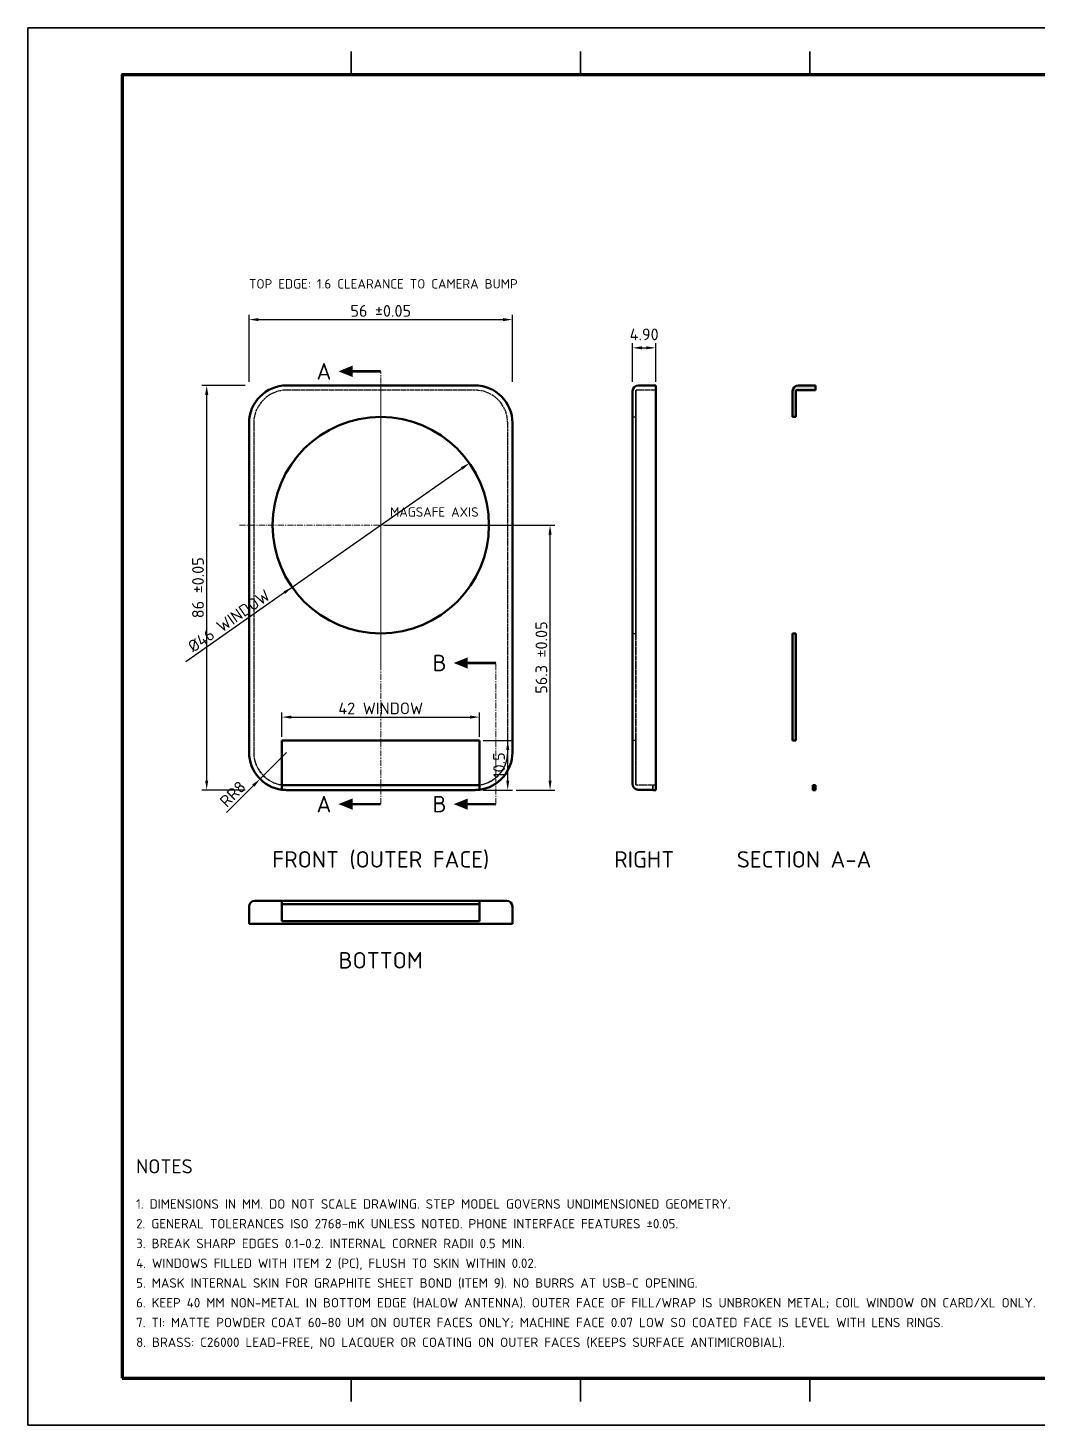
# Model space of a CAD drawing. Header units: millimetres. Extents: x 0 to 420, y 0 to 297.
# Drawn here: x 0 to 214.5, y 0 to 297 of the extents above; entities that cross this region are included whole.
import ezdxf
from ezdxf.enums import TextEntityAlignment as Align

# ---------------------------------------------------------------- set-up
doc = ezdxf.new("R2010")
doc.units = ezdxf.units.MM
doc.header["$LTSCALE"] = 0.4
doc.linetypes.add('CENTER', pattern=[5.08, 3.175, -0.635, 0.635, -0.635])
doc.linetypes.add('DASHED', pattern=[1.524, 1.27, -0.254])
for name, color, linetype, lineweight in [('BORDER', 7, 'CONTINUOUS', 70), ('CENTER', 1, 'CENTER', 18), ('DIM', 4, 'CONTINUOUS', 18), ('HATCH', 8, 'CONTINUOUS', 13), ('HIDDEN', 8, 'DASHED', 25), ('OUTLINE', 7, 'CONTINUOUS', 50), ('SECTION', 7, 'CONTINUOUS', 50), ('TEXT', 7, 'CONTINUOUS', 25), ('TITLE', 7, 'CONTINUOUS', 35)]:
    doc.layers.add(name, color=color, linetype=linetype, lineweight=lineweight)
doc.styles.add('KHENSU', font='isocpeur.ttf')
doc.dimstyles.new('KHENSU', dxfattribs={"dimtxt": 2.5, "dimasz": 2, "dimexe": 1, "dimexo": 0.8, "dimgap": 0.6, "dimtad": 1, "dimdsep": 46, "dimtxsty": 'KHENSU', "dimcen": -1.5, "dimclrd": 4, "dimclre": 4, "dimclrt": 7, "dimazin": 3, "dimtfac": 1, "dimtmove": 2, "dimatfit": 3})

msp = doc.modelspace()

# ---------------------------------------------------------------- hatches: boundary and pattern name
at = {"layer": 'HATCH'}
h = msp.add_hatch(color=8, dxfattribs=at)
h.dxf.hatch_style = 1
h.paths.add_polyline_path([(167.45, 220), (167.282, 220), (167.114, 220), (166.946, 220), (166.778, 220), (166.61, 220), (166.442, 220), (166.274, 220), (166.106, 220), (165.938, 220), (165.77, 220), (165.602, 220), (165.434, 220), (165.266, 220), (165.097, 220), (164.929, 220), (164.761, 220), (164.593, 220), (164.425, 220), (164.257, 220), (164.089, 220), (163.921, 220), (163.753, 220), (163.585, 220), (163.417, 220), (163.25, 219.999), (163.25, 219.831), (163.25, 219.663), (163.25, 219.495), (163.25, 219.327), (163.25, 219.159), (163.25, 218.991), (163.25, 218.823), (163.25, 218.655), (163.25, 218.487), (163.25, 218.319), (163.25, 218.151), (163.25, 217.983), (163.25, 217.815), (163.25, 217.647), (163.25, 217.479), (163.25, 217.31), (163.25, 217.142), (163.25, 216.974), (163.25, 216.806), (163.25, 216.638), (163.25, 216.47), (163.25, 216.302), (163.25, 216.134), (163.25, 215.966), (163.25, 215.798), (163.25, 215.63), (163.25, 215.462), (163.25, 215.294), (163.25, 215.126), (163.25, 214.958), (163.25, 214.79), (163.25, 214.622), (163.25, 214.454), (163.236, 214.3), (163.068, 214.3), (162.9, 214.3), (162.732, 214.3), (162.564, 214.3), (162.55, 214.454), (162.55, 214.622), (162.55, 214.79), (162.55, 214.958), (162.55, 215.126), (162.55, 215.295), (162.55, 215.463), (162.55, 215.631), (162.55, 215.799), (162.55, 215.967), (162.55, 216.135), (162.55, 216.303), (162.55, 216.471), (162.55, 216.639), (162.55, 216.807), (162.55, 216.975), (162.55, 217.143), (162.55, 217.311), (162.55, 217.479), (162.55, 217.647), (162.55, 217.815), (162.55, 217.983), (162.55, 218.151), (162.55, 218.319), (162.55, 218.487), (162.55, 218.655), (162.55, 218.823), (162.55, 218.991), (162.55, 219.159), (162.55, 219.327), (162.55, 219.495), (162.55, 219.663), (162.55, 219.832), (162.567, 219.999), (162.606, 220.162), (162.668, 220.318), (162.75, 220.464), (162.853, 220.597), (162.973, 220.714), (163.108, 220.814), (163.256, 220.894), (163.413, 220.952), (163.578, 220.988), (163.745, 221), (163.913, 221), (164.081, 221), (164.249, 221), (164.417, 221), (164.585, 221), (164.753, 221), (164.921, 221), (165.089, 221), (165.257, 221), (165.425, 221), (165.593, 221), (165.761, 221), (165.929, 221), (166.097, 221), (166.266, 221), (166.434, 221), (166.602, 221), (166.77, 221), (166.938, 221), (167.106, 221), (167.274, 221), (167.442, 221), (167.45, 220.84), (167.45, 220.672), (167.45, 220.504), (167.45, 220.336), (167.45, 220.168), (167.45, 220)])
h = msp.add_hatch(color=8, dxfattribs=at)
h.dxf.hatch_style = 1
h.paths.add_polyline_path([(163.25, 145.5), (163.083, 145.5), (162.915, 145.5), (162.748, 145.5), (162.581, 145.5), (162.55, 145.636), (162.55, 145.804), (162.55, 145.971), (162.55, 146.138), (162.55, 146.305), (162.55, 146.473), (162.55, 146.64), (162.55, 146.807), (162.55, 146.974), (162.55, 147.142), (162.55, 147.309), (162.55, 147.476), (162.55, 147.643), (162.55, 147.811), (162.55, 147.978), (162.55, 148.145), (162.55, 148.312), (162.55, 148.48), (162.55, 148.647), (162.55, 148.814), (162.55, 148.981), (162.55, 149.149), (162.55, 149.316), (162.55, 149.483), (162.55, 149.651), (162.55, 149.818), (162.55, 149.985), (162.55, 150.152), (162.55, 150.32), (162.55, 150.487), (162.55, 150.654), (162.55, 150.821), (162.55, 150.989), (162.55, 151.156), (162.55, 151.323), (162.55, 151.49), (162.55, 151.658), (162.55, 151.825), (162.55, 151.992), (162.55, 152.159), (162.55, 152.327), (162.55, 152.494), (162.55, 152.661), (162.55, 152.828), (162.55, 152.996), (162.55, 153.163), (162.55, 153.33), (162.55, 153.498), (162.55, 153.665), (162.55, 153.832), (162.55, 153.999), (162.55, 154.167), (162.55, 154.334), (162.55, 154.501), (162.55, 154.668), (162.55, 154.836), (162.55, 155.003), (162.55, 155.17), (162.55, 155.337), (162.55, 155.505), (162.55, 155.672), (162.55, 155.839), (162.55, 156.006), (162.55, 156.174), (162.55, 156.341), (162.55, 156.508), (162.55, 156.675), (162.55, 156.843), (162.55, 157.01), (162.55, 157.177), (162.55, 157.344), (162.55, 157.512), (162.55, 157.679), (162.55, 157.846), (162.55, 158.014), (162.55, 158.181), (162.55, 158.348), (162.55, 158.515), (162.55, 158.683), (162.55, 158.85), (162.55, 159.017), (162.55, 159.184), (162.55, 159.352), (162.55, 159.519), (162.55, 159.686), (162.55, 159.853), (162.55, 160.021), (162.55, 160.188), (162.55, 160.355), (162.55, 160.522), (162.55, 160.69), (162.55, 160.857), (162.55, 161.024), (162.55, 161.191), (162.55, 161.359), (162.55, 161.526), (162.55, 161.693), (162.55, 161.86), (162.55, 162.028), (162.55, 162.195), (162.55, 162.362), (162.55, 162.53), (162.55, 162.697), (162.55, 162.864), (162.55, 163.031), (162.55, 163.199), (162.55, 163.366), (162.55, 163.533), (162.55, 163.7), (162.55, 163.868), (162.55, 164.035), (162.55, 164.202), (162.55, 164.369), (162.55, 164.537), (162.55, 164.704), (162.55, 164.871), (162.55, 165.038), (162.55, 165.206), (162.55, 165.373), (162.55, 165.54), (162.55, 165.707), (162.55, 165.875), (162.55, 166.042), (162.55, 166.209), (162.55, 166.377), (162.55, 166.544), (162.55, 166.711), (162.55, 166.878), (162.55, 167.046), (162.55, 167.213), (162.55, 167.38), (162.55, 167.547), (162.55, 167.715), (162.55, 167.882), (162.55, 168.049), (162.55, 168.216), (162.634, 168.3), (162.801, 168.3), (162.968, 168.3), (163.135, 168.3), (163.25, 168.247), (163.25, 168.08), (163.25, 167.913), (163.25, 167.746), (163.25, 167.578), (163.25, 167.411), (163.25, 167.244), (163.25, 167.077), (163.25, 166.909), (163.25, 166.742), (163.25, 166.575), (163.25, 166.407), (163.25, 166.24), (163.25, 166.073), (163.25, 165.906), (163.25, 165.738), (163.25, 165.571), (163.25, 165.404), (163.25, 165.237), (163.25, 165.069), (163.25, 164.902), (163.25, 164.735), (163.25, 164.568), (163.25, 164.4), (163.25, 164.233), (163.25, 164.066), (163.25, 163.899), (163.25, 163.731), (163.25, 163.564), (163.25, 163.397), (163.25, 163.23), (163.25, 163.062), (163.25, 162.895), (163.25, 162.728), (163.25, 162.56), (163.25, 162.393), (163.25, 162.226), (163.25, 162.059), (163.25, 161.891), (163.25, 161.724), (163.25, 161.557), (163.25, 161.39), (163.25, 161.222), (163.25, 161.055), (163.25, 160.888), (163.25, 160.721), (163.25, 160.553), (163.25, 160.386), (163.25, 160.219), (163.25, 160.052), (163.25, 159.884), (163.25, 159.717), (163.25, 159.55), (163.25, 159.383), (163.25, 159.215), (163.25, 159.048), (163.25, 158.881), (163.25, 158.714), (163.25, 158.546), (163.25, 158.379), (163.25, 158.212), (163.25, 158.044), (163.25, 157.877), (163.25, 157.71), (163.25, 157.543), (163.25, 157.375), (163.25, 157.208), (163.25, 157.041), (163.25, 156.874), (163.25, 156.706), (163.25, 156.539), (163.25, 156.372), (163.25, 156.205), (163.25, 156.037), (163.25, 155.87), (163.25, 155.703), (163.25, 155.536), (163.25, 155.368), (163.25, 155.201), (163.25, 155.034), (163.25, 154.867), (163.25, 154.699), (163.25, 154.532), (163.25, 154.365), (163.25, 154.198), (163.25, 154.03), (163.25, 153.863), (163.25, 153.696), (163.25, 153.528), (163.25, 153.361), (163.25, 153.194), (163.25, 153.027), (163.25, 152.859), (163.25, 152.692), (163.25, 152.525), (163.25, 152.358), (163.25, 152.19), (163.25, 152.023), (163.25, 151.856), (163.25, 151.689), (163.25, 151.521), (163.25, 151.354), (163.25, 151.187), (163.25, 151.02), (163.25, 150.852), (163.25, 150.685), (163.25, 150.518), (163.25, 150.351), (163.25, 150.183), (163.25, 150.016), (163.25, 149.849), (163.25, 149.681), (163.25, 149.514), (163.25, 149.347), (163.25, 149.18), (163.25, 149.012), (163.25, 148.845), (163.25, 148.678), (163.25, 148.511), (163.25, 148.343), (163.25, 148.176), (163.25, 148.009), (163.25, 147.842), (163.25, 147.674), (163.25, 147.507), (163.25, 147.34), (163.25, 147.173), (163.25, 147.005), (163.25, 146.838), (163.25, 146.671), (163.25, 146.504), (163.25, 146.336), (163.25, 146.169), (163.25, 146.002), (163.25, 145.835), (163.25, 145.667), (163.25, 145.5)])
h = msp.add_hatch(color=8, dxfattribs=at)
h.dxf.hatch_style = 1
h.paths.add_polyline_path([(166.85, 135), (166.85, 135.068), (166.85, 135.136), (166.85, 135.204), (166.85, 135.272), (166.85, 135.34), (166.85, 135.409), (166.85, 135.477), (166.85, 135.545), (166.85, 135.613), (166.85, 135.681), (166.85, 135.749), (166.85, 135.817), (166.85, 135.885), (166.85, 135.953), (166.871, 136), (166.939, 136), (167.007, 136), (167.076, 136), (167.144, 136), (167.212, 136), (167.28, 136), (167.348, 136), (167.416, 136), (167.45, 135.966), (167.45, 135.898), (167.45, 135.83), (167.45, 135.762), (167.45, 135.694), (167.45, 135.626), (167.45, 135.557), (167.45, 135.489), (167.45, 135.421), (167.45, 135.353), (167.45, 135.285), (167.45, 135.217), (167.45, 135.149), (167.45, 135.081), (167.45, 135.013), (167.395, 135), (167.327, 135), (167.259, 135), (167.19, 135), (167.122, 135), (167.054, 135), (166.986, 135), (166.918, 135), (166.85, 135)])

# ---------------------------------------------------------------- linework, layer by layer
at = {"layer": 'BORDER'}
msp.add_lwpolyline([(20, 10), (410, 10), (410, 287), (20, 287)], close=True, dxfattribs=at)
at = {"layer": 'CENTER'}
for p, q in [((75, 132), (75, 224)), ((75, 161.3), (75, 221.3)), ((45, 191.3), (105, 191.3)), ((99.5, 132), (99.5, 162))]:
    msp.add_line(p, q, dxfattribs=at)
at = {"layer": 'HIDDEN'}
for p, q in [((95, 221), (55, 221)), ((95, 220), (55, 220)), ((95, 220), (55, 220)), ((133.45, 220), (129.25, 220)), ((133.45, 220), (129.25, 220)), ((133.45, 221), (129.75, 221)), ((128.55, 214.3), (129.25, 214.3)), ((47, 213), (47, 143)), ((48, 213), (48, 143)), ((48, 213), (48, 143)), ((102, 143), (102, 213)), ((102, 143), (102, 213)), ((103, 143), (103, 213)), ((128.55, 213), (128.55, 143)), ((129.25, 143), (129.25, 213)), ((129.25, 213), (129.25, 143)), ((133.45, 213), (133.45, 143)), ((133.45, 143), (133.45, 213)), ((133.45, 213), (133.45, 143)), ((128.55, 168.3), (129.25, 168.3)), ((54, 136.072), (54, 145.5)), ((54, 145.5), (96, 145.5)), ((96, 145.5), (96, 136.072)), ((129.25, 145.5), (128.55, 145.5)), ((128.55, 145.5), (128.55, 136.274)), ((128.55, 136.274), (128.55, 145.5)), ((129.25, 145.5), (128.55, 145.5)), ((129.25, 145.5), (129.25, 136.072)), ((129.25, 136.072), (129.25, 145.5)), ((54, 136.072), (54, 135.063)), ((55, 136), (95, 136)), ((55, 135), (95, 135)), ((96, 135.063), (96, 136.072)), ((129.25, 136.072), (132.85, 136.072)), ((129.25, 136.072), (132.85, 136.072)), ((129.75, 135.063), (132.85, 135.063)), ((132.85, 136.072), (132.85, 135.063)), ((132.85, 135.063), (132.85, 136.072)), ((133.45, 136), (132.85, 136)), ((133.45, 136), (132.85, 136)), ((133.45, 135), (132.85, 135))]:
    msp.add_line(p, q, dxfattribs=at)
for points in [[(128.55, 219.8), (128.55, 219.581), (128.55, 219.361), (128.55, 219.142), (128.55, 218.923), (128.55, 218.703), (128.55, 218.484), (128.55, 218.265), (128.55, 218.045), (128.55, 217.826), (128.55, 217.606), (128.55, 217.387), (128.55, 217.168), (128.55, 216.948), (128.55, 216.729), (128.55, 216.51), (128.55, 216.29), (128.55, 216.071), (128.55, 215.852), (128.55, 215.632), (128.55, 215.413), (128.55, 215.194), (128.55, 214.974), (128.55, 214.755), (128.55, 214.535), (128.55, 214.316), (128.55, 214.097), (128.55, 213.877), (128.55, 213.658), (128.55, 213.439), (128.55, 213.219), (128.55, 213)], [(129.25, 213), (129.25, 213.226), (129.25, 213.452), (129.25, 213.677), (129.25, 213.903), (129.25, 214.129), (129.25, 214.355), (129.25, 214.581), (129.25, 214.806), (129.25, 215.032), (129.25, 215.258), (129.25, 215.484), (129.25, 215.71), (129.25, 215.935), (129.25, 216.161), (129.25, 216.387), (129.25, 216.613), (129.25, 216.839), (129.25, 217.065), (129.25, 217.29), (129.25, 217.516), (129.25, 217.742), (129.25, 217.968), (129.25, 218.194), (129.25, 218.419), (129.25, 218.645), (129.25, 218.871), (129.25, 219.097), (129.25, 219.323), (129.25, 219.548), (129.25, 219.774), (129.25, 220)], [(129.25, 220), (129.25, 219.774), (129.25, 219.548), (129.25, 219.323), (129.25, 219.097), (129.25, 218.871), (129.25, 218.645), (129.25, 218.419), (129.25, 218.194), (129.25, 217.968), (129.25, 217.742), (129.25, 217.516), (129.25, 217.29), (129.25, 217.065), (129.25, 216.839), (129.25, 216.613), (129.25, 216.387), (129.25, 216.161), (129.25, 215.935), (129.25, 215.71), (129.25, 215.484), (129.25, 215.258), (129.25, 215.032), (129.25, 214.806), (129.25, 214.581), (129.25, 214.355), (129.25, 214.129), (129.25, 213.903), (129.25, 213.677), (129.25, 213.452), (129.25, 213.226), (129.25, 213)], [(133.45, 221), (133.45, 220.742), (133.45, 220.484), (133.45, 220.226), (133.45, 219.968), (133.45, 219.71), (133.45, 219.452), (133.45, 219.194), (133.45, 218.935), (133.45, 218.677), (133.45, 218.419), (133.45, 218.161), (133.45, 217.903), (133.45, 217.645), (133.45, 217.387), (133.45, 217.129), (133.45, 216.871), (133.45, 216.613), (133.45, 216.355), (133.45, 216.097), (133.45, 215.839), (133.45, 215.581), (133.45, 215.323), (133.45, 215.065), (133.45, 214.806), (133.45, 214.548), (133.45, 214.29), (133.45, 214.032), (133.45, 213.774), (133.45, 213.516), (133.45, 213.258), (133.45, 213)], [(133.45, 213), (133.45, 213.226), (133.45, 213.452), (133.45, 213.677), (133.45, 213.903), (133.45, 214.129), (133.45, 214.355), (133.45, 214.581), (133.45, 214.806), (133.45, 215.032), (133.45, 215.258), (133.45, 215.484), (133.45, 215.71), (133.45, 215.935), (133.45, 216.161), (133.45, 216.387), (133.45, 216.613), (133.45, 216.839), (133.45, 217.065), (133.45, 217.29), (133.45, 217.516), (133.45, 217.742), (133.45, 217.968), (133.45, 218.194), (133.45, 218.419), (133.45, 218.645), (133.45, 218.871), (133.45, 219.097), (133.45, 219.323), (133.45, 219.548), (133.45, 219.774), (133.45, 220)], [(133.45, 220), (133.45, 219.774), (133.45, 219.548), (133.45, 219.323), (133.45, 219.097), (133.45, 218.871), (133.45, 218.645), (133.45, 218.419), (133.45, 218.194), (133.45, 217.968), (133.45, 217.742), (133.45, 217.516), (133.45, 217.29), (133.45, 217.065), (133.45, 216.839), (133.45, 216.613), (133.45, 216.387), (133.45, 216.161), (133.45, 215.935), (133.45, 215.71), (133.45, 215.484), (133.45, 215.258), (133.45, 215.032), (133.45, 214.806), (133.45, 214.581), (133.45, 214.355), (133.45, 214.129), (133.45, 213.903), (133.45, 213.677), (133.45, 213.452), (133.45, 213.226), (133.45, 213)], [(128.55, 168.3), (128.55, 169.784), (128.55, 171.268), (128.55, 172.752), (128.55, 174.235), (128.55, 175.719), (128.55, 177.203), (128.55, 178.687), (128.55, 180.171), (128.55, 181.655), (128.55, 183.139), (128.55, 184.623), (128.55, 186.106), (128.55, 187.59), (128.55, 189.074), (128.55, 190.558), (128.55, 192.042), (128.55, 193.526), (128.55, 195.01), (128.55, 196.494), (128.55, 197.977), (128.55, 199.461), (128.55, 200.945), (128.55, 202.429), (128.55, 203.913), (128.55, 205.397), (128.55, 206.881), (128.55, 208.365), (128.55, 209.848), (128.55, 211.332), (128.55, 212.816), (128.55, 214.3)], [(128.55, 214.3), (128.55, 213.558), (128.55, 212.816), (128.55, 212.074), (128.55, 211.332), (128.55, 210.59), (128.55, 209.848), (128.55, 209.106), (128.55, 208.365), (128.55, 207.623), (128.55, 206.881), (128.55, 206.139), (128.55, 205.397), (128.55, 204.655), (128.55, 203.913), (128.55, 203.171), (128.55, 202.429), (128.55, 201.687), (128.55, 200.945), (128.55, 200.203), (128.55, 199.461), (128.55, 198.719), (128.55, 197.977), (128.55, 197.235), (128.55, 196.494), (128.55, 195.752), (128.55, 195.01), (128.55, 194.268), (128.55, 193.526), (128.55, 192.784), (128.55, 192.042), (128.55, 191.3)], [(129.25, 168.3), (129.25, 169.784), (129.25, 171.268), (129.25, 172.752), (129.25, 174.235), (129.25, 175.719), (129.25, 177.203), (129.25, 178.687), (129.25, 180.171), (129.25, 181.655), (129.25, 183.139), (129.25, 184.623), (129.25, 186.106), (129.25, 187.59), (129.25, 189.074), (129.25, 190.558), (129.25, 192.042), (129.25, 193.526), (129.25, 195.01), (129.25, 196.494), (129.25, 197.977), (129.25, 199.461), (129.25, 200.945), (129.25, 202.429), (129.25, 203.913), (129.25, 205.397), (129.25, 206.881), (129.25, 208.365), (129.25, 209.848), (129.25, 211.332), (129.25, 212.816), (129.25, 214.3)], [(129.25, 214.3), (129.25, 213.558), (129.25, 212.816), (129.25, 212.074), (129.25, 211.332), (129.25, 210.59), (129.25, 209.848), (129.25, 209.106), (129.25, 208.365), (129.25, 207.623), (129.25, 206.881), (129.25, 206.139), (129.25, 205.397), (129.25, 204.655), (129.25, 203.913), (129.25, 203.171), (129.25, 202.429), (129.25, 201.687), (129.25, 200.945), (129.25, 200.203), (129.25, 199.461), (129.25, 198.719), (129.25, 197.977), (129.25, 197.235), (129.25, 196.494), (129.25, 195.752), (129.25, 195.01), (129.25, 194.268), (129.25, 193.526), (129.25, 192.784), (129.25, 192.042), (129.25, 191.3)], [(128.55, 191.3), (128.55, 190.558), (128.55, 189.816), (128.55, 189.074), (128.55, 188.332), (128.55, 187.59), (128.55, 186.848), (128.55, 186.106), (128.55, 185.365), (128.55, 184.623), (128.55, 183.881), (128.55, 183.139), (128.55, 182.397), (128.55, 181.655), (128.55, 180.913), (128.55, 180.171), (128.55, 179.429), (128.55, 178.687), (128.55, 177.945), (128.55, 177.203), (128.55, 176.461), (128.55, 175.719), (128.55, 174.977), (128.55, 174.235), (128.55, 173.494), (128.55, 172.752), (128.55, 172.01), (128.55, 171.268), (128.55, 170.526), (128.55, 169.784), (128.55, 169.042), (128.55, 168.3)], [(129.25, 191.3), (129.25, 190.558), (129.25, 189.816), (129.25, 189.074), (129.25, 188.332), (129.25, 187.59), (129.25, 186.848), (129.25, 186.106), (129.25, 185.365), (129.25, 184.623), (129.25, 183.881), (129.25, 183.139), (129.25, 182.397), (129.25, 181.655), (129.25, 180.913), (129.25, 180.171), (129.25, 179.429), (129.25, 178.687), (129.25, 177.945), (129.25, 177.203), (129.25, 176.461), (129.25, 175.719), (129.25, 174.977), (129.25, 174.235), (129.25, 173.494), (129.25, 172.752), (129.25, 172.01), (129.25, 171.268), (129.25, 170.526), (129.25, 169.784), (129.25, 169.042), (129.25, 168.3)], [(128.55, 143), (128.55, 142.783), (128.55, 142.566), (128.55, 142.349), (128.55, 142.132), (128.55, 141.915), (128.55, 141.698), (128.55, 141.481), (128.55, 141.264), (128.55, 141.047), (128.55, 140.83), (128.55, 140.613), (128.55, 140.396), (128.55, 140.179), (128.55, 139.962), (128.55, 139.745), (128.55, 139.528), (128.55, 139.312), (128.55, 139.095), (128.55, 138.878), (128.55, 138.661), (128.55, 138.444), (128.55, 138.227), (128.55, 138.01), (128.55, 137.793), (128.55, 137.576), (128.55, 137.359), (128.55, 137.142), (128.55, 136.925), (128.55, 136.708), (128.55, 136.491), (128.55, 136.274)], [(129.25, 136.072), (129.25, 136.295), (129.25, 136.519), (129.25, 136.742), (129.25, 136.966), (129.25, 137.189), (129.25, 137.413), (129.25, 137.636), (129.25, 137.86), (129.25, 138.083), (129.25, 138.307), (129.25, 138.53), (129.25, 138.754), (129.25, 138.977), (129.25, 139.201), (129.25, 139.424), (129.25, 139.648), (129.25, 139.871), (129.25, 140.095), (129.25, 140.318), (129.25, 140.542), (129.25, 140.765), (129.25, 140.989), (129.25, 141.212), (129.25, 141.436), (129.25, 141.659), (129.25, 141.883), (129.25, 142.106), (129.25, 142.33), (129.25, 142.553), (129.25, 142.777), (129.25, 143)], [(129.25, 136.072), (129.25, 136.295), (129.25, 136.519), (129.25, 136.742), (129.25, 136.966), (129.25, 137.189), (129.25, 137.413), (129.25, 137.636), (129.25, 137.86), (129.25, 138.083), (129.25, 138.307), (129.25, 138.53), (129.25, 138.754), (129.25, 138.977), (129.25, 139.201), (129.25, 139.424), (129.25, 139.648), (129.25, 139.871), (129.25, 140.095), (129.25, 140.318), (129.25, 140.542), (129.25, 140.765), (129.25, 140.989), (129.25, 141.212), (129.25, 141.436), (129.25, 141.659), (129.25, 141.883), (129.25, 142.106), (129.25, 142.33), (129.25, 142.553), (129.25, 142.777), (129.25, 143)], [(133.45, 135), (133.45, 135.258), (133.45, 135.516), (133.45, 135.774), (133.45, 136.032), (133.45, 136.29), (133.45, 136.548), (133.45, 136.806), (133.45, 137.065), (133.45, 137.323), (133.45, 137.581), (133.45, 137.839), (133.45, 138.097), (133.45, 138.355), (133.45, 138.613), (133.45, 138.871), (133.45, 139.129), (133.45, 139.387), (133.45, 139.645), (133.45, 139.903), (133.45, 140.161), (133.45, 140.419), (133.45, 140.677), (133.45, 140.935), (133.45, 141.194), (133.45, 141.452), (133.45, 141.71), (133.45, 141.968), (133.45, 142.226), (133.45, 142.484), (133.45, 142.742), (133.45, 143)], [(133.45, 136), (133.45, 136.226), (133.45, 136.452), (133.45, 136.677), (133.45, 136.903), (133.45, 137.129), (133.45, 137.355), (133.45, 137.581), (133.45, 137.806), (133.45, 138.032), (133.45, 138.258), (133.45, 138.484), (133.45, 138.71), (133.45, 138.935), (133.45, 139.161), (133.45, 139.387), (133.45, 139.613), (133.45, 139.839), (133.45, 140.065), (133.45, 140.29), (133.45, 140.516), (133.45, 140.742), (133.45, 140.968), (133.45, 141.194), (133.45, 141.419), (133.45, 141.645), (133.45, 141.871), (133.45, 142.097), (133.45, 142.323), (133.45, 142.548), (133.45, 142.774), (133.45, 143)], [(133.45, 136), (133.45, 136.226), (133.45, 136.452), (133.45, 136.677), (133.45, 136.903), (133.45, 137.129), (133.45, 137.355), (133.45, 137.581), (133.45, 137.806), (133.45, 138.032), (133.45, 138.258), (133.45, 138.484), (133.45, 138.71), (133.45, 138.935), (133.45, 139.161), (133.45, 139.387), (133.45, 139.613), (133.45, 139.839), (133.45, 140.065), (133.45, 140.29), (133.45, 140.516), (133.45, 140.742), (133.45, 140.968), (133.45, 141.194), (133.45, 141.419), (133.45, 141.645), (133.45, 141.871), (133.45, 142.097), (133.45, 142.323), (133.45, 142.548), (133.45, 142.774), (133.45, 143)], [(132.85, 136), (132.85, 136.002), (132.85, 136.005), (132.85, 136.007), (132.85, 136.009), (132.85, 136.012), (132.85, 136.014), (132.85, 136.016), (132.85, 136.019), (132.85, 136.021), (132.85, 136.023), (132.85, 136.025), (132.85, 136.028), (132.85, 136.03), (132.85, 136.032), (132.85, 136.035), (132.85, 136.037), (132.85, 136.039), (132.85, 136.042), (132.85, 136.044), (132.85, 136.046), (132.85, 136.049), (132.85, 136.051), (132.85, 136.053), (132.85, 136.056), (132.85, 136.058), (132.85, 136.06), (132.85, 136.063), (132.85, 136.065), (132.85, 136.067), (132.85, 136.069), (132.85, 136.072)], [(132.85, 136.072), (132.85, 136.069), (132.85, 136.067), (132.85, 136.065), (132.85, 136.063), (132.85, 136.06), (132.85, 136.058), (132.85, 136.056), (132.85, 136.053), (132.85, 136.051), (132.85, 136.049), (132.85, 136.046), (132.85, 136.044), (132.85, 136.042), (132.85, 136.039), (132.85, 136.037), (132.85, 136.035), (132.85, 136.032), (132.85, 136.03), (132.85, 136.028), (132.85, 136.025), (132.85, 136.023), (132.85, 136.021), (132.85, 136.019), (132.85, 136.016), (132.85, 136.014), (132.85, 136.012), (132.85, 136.009), (132.85, 136.007), (132.85, 136.005), (132.85, 136.002), (132.85, 136)]]:
    msp.add_lwpolyline(points, dxfattribs=at)
msp.add_circle((75, 191.3), 23, dxfattribs=at)
for centre, radius, start, end in [((55, 213), 8, 90, 180), ((55, 213), 7, 90, 180), ((55, 213), 7, 90, 180), ((95, 213), 8, 0, 90), ((95, 213), 7, 0, 90), ((95, 213), 7, 0, 90), ((55, 143), 8, 180, -90), ((55, 143), 7, 180, -90), ((55, 143), 7, 180, -98.21321), ((95, 143), 8, -90, 0), ((95, 143), 7, -90, 0), ((95, 143), 7, -81.78679, 0)]:
    msp.add_arc(centre, radius, start, end, dxfattribs=at)
at = {"layer": 'OUTLINE'}
for p, q in [((95, 221), (55, 221)), ((133.45, 221), (129.75, 221)), ((47, 213), (47, 143)), ((103, 143), (103, 213)), ((128.55, 143), (128.55, 213)), ((133.45, 143), (133.45, 213)), ((54, 136.274), (54, 145.5)), ((54, 145.5), (96, 145.5)), ((96, 145.5), (96, 136.274)), ((55, 136), (95, 136)), ((55, 135), (95, 135)), ((129.75, 135.063), (132.85, 135.063)), ((133.45, 135), (132.85, 135)), ((47, 106.55), (47, 110.25)), ((54, 111.45), (96, 111.45)), ((54, 110.75), (96, 110.75)), ((54, 110.25), (54, 107.15)), ((96, 110.25), (96, 107.15)), ((103, 106.55), (103, 110.25)), ((55, 107.15), (95, 107.15)), ((55, 106.55), (95, 106.55))]:
    msp.add_line(p, q, dxfattribs=at)
for points in [[(128.55, 213), (128.55, 213.219), (128.55, 213.439), (128.55, 213.658), (128.55, 213.877), (128.55, 214.097), (128.55, 214.316), (128.55, 214.535), (128.55, 214.755), (128.55, 214.974), (128.55, 215.194), (128.55, 215.413), (128.55, 215.632), (128.55, 215.852), (128.55, 216.071), (128.55, 216.29), (128.55, 216.51), (128.55, 216.729), (128.55, 216.948), (128.55, 217.168), (128.55, 217.387), (128.55, 217.606), (128.55, 217.826), (128.55, 218.045), (128.55, 218.265), (128.55, 218.484), (128.55, 218.703), (128.55, 218.923), (128.55, 219.142), (128.55, 219.361), (128.55, 219.581), (128.55, 219.8)], [(133.45, 213), (133.45, 213.258), (133.45, 213.516), (133.45, 213.774), (133.45, 214.032), (133.45, 214.29), (133.45, 214.548), (133.45, 214.806), (133.45, 215.065), (133.45, 215.323), (133.45, 215.581), (133.45, 215.839), (133.45, 216.097), (133.45, 216.355), (133.45, 216.613), (133.45, 216.871), (133.45, 217.129), (133.45, 217.387), (133.45, 217.645), (133.45, 217.903), (133.45, 218.161), (133.45, 218.419), (133.45, 218.677), (133.45, 218.935), (133.45, 219.194), (133.45, 219.452), (133.45, 219.71), (133.45, 219.968), (133.45, 220.226), (133.45, 220.484), (133.45, 220.742), (133.45, 221)], [(128.55, 136.274), (128.55, 136.491), (128.55, 136.708), (128.55, 136.925), (128.55, 137.142), (128.55, 137.359), (128.55, 137.576), (128.55, 137.793), (128.55, 138.01), (128.55, 138.227), (128.55, 138.444), (128.55, 138.661), (128.55, 138.878), (128.55, 139.095), (128.55, 139.312), (128.55, 139.528), (128.55, 139.745), (128.55, 139.962), (128.55, 140.179), (128.55, 140.396), (128.55, 140.613), (128.55, 140.83), (128.55, 141.047), (128.55, 141.264), (128.55, 141.481), (128.55, 141.698), (128.55, 141.915), (128.55, 142.132), (128.55, 142.349), (128.55, 142.566), (128.55, 142.783), (128.55, 143)], [(133.45, 135), (133.45, 135.258), (133.45, 135.516), (133.45, 135.774), (133.45, 136.032), (133.45, 136.29), (133.45, 136.548), (133.45, 136.806), (133.45, 137.065), (133.45, 137.323), (133.45, 137.581), (133.45, 137.839), (133.45, 138.097), (133.45, 138.355), (133.45, 138.613), (133.45, 138.871), (133.45, 139.129), (133.45, 139.387), (133.45, 139.645), (133.45, 139.903), (133.45, 140.161), (133.45, 140.419), (133.45, 140.677), (133.45, 140.935), (133.45, 141.194), (133.45, 141.452), (133.45, 141.71), (133.45, 141.968), (133.45, 142.226), (133.45, 142.484), (133.45, 142.742), (133.45, 143)], [(54, 135.063), (54, 135.102), (54, 135.141), (54, 135.18), (54, 135.219), (54, 135.258), (54, 135.297), (54, 135.336), (54, 135.375), (54, 135.414), (54, 135.453), (54, 135.493), (54, 135.532), (54, 135.571), (54, 135.61), (54, 135.649), (54, 135.688), (54, 135.727), (54, 135.766), (54, 135.805), (54, 135.844), (54, 135.883), (54, 135.922), (54, 135.961), (54, 136), (54, 136.04), (54, 136.079), (54, 136.118), (54, 136.157), (54, 136.196), (54, 136.235), (54, 136.274)], [(96, 135.063), (96, 135.102), (96, 135.141), (96, 135.18), (96, 135.219), (96, 135.258), (96, 135.297), (96, 135.336), (96, 135.375), (96, 135.414), (96, 135.453), (96, 135.493), (96, 135.532), (96, 135.571), (96, 135.61), (96, 135.649), (96, 135.688), (96, 135.727), (96, 135.766), (96, 135.805), (96, 135.844), (96, 135.883), (96, 135.922), (96, 135.961), (96, 136), (96, 136.04), (96, 136.079), (96, 136.118), (96, 136.157), (96, 136.196), (96, 136.235), (96, 136.274)], [(129.75, 135.063), (129.689, 135.064), (129.628, 135.069), (129.567, 135.077), (129.507, 135.088), (129.448, 135.102), (129.389, 135.119), (129.331, 135.139), (129.275, 135.162), (129.219, 135.187), (129.165, 135.216), (129.113, 135.247), (129.062, 135.281), (129.013, 135.318), (128.966, 135.357), (128.921, 135.398), (128.878, 135.441), (128.837, 135.487), (128.799, 135.535), (128.763, 135.584), (128.73, 135.635), (128.699, 135.688), (128.672, 135.742), (128.646, 135.798), (128.624, 135.855), (128.604, 135.913), (128.588, 135.972), (128.574, 136.031), (128.564, 136.091), (128.556, 136.152), (128.552, 136.213), (128.55, 136.274)], [(129.75, 135.063), (129.689, 135.064), (129.628, 135.069), (129.567, 135.077), (129.507, 135.088), (129.448, 135.102), (129.389, 135.119), (129.331, 135.139), (129.275, 135.162), (129.219, 135.187), (129.165, 135.216), (129.113, 135.247), (129.062, 135.281), (129.013, 135.318), (128.966, 135.357), (128.921, 135.398), (128.878, 135.441), (128.837, 135.487), (128.799, 135.535), (128.763, 135.584), (128.73, 135.635), (128.699, 135.688), (128.672, 135.742), (128.646, 135.798), (128.624, 135.855), (128.604, 135.913), (128.588, 135.972), (128.574, 136.031), (128.564, 136.091), (128.556, 136.152), (128.552, 136.213), (128.55, 136.274)], [(132.85, 135.063), (132.85, 135.061), (132.85, 135.059), (132.85, 135.057), (132.85, 135.055), (132.85, 135.053), (132.85, 135.051), (132.85, 135.049), (132.85, 135.047), (132.85, 135.045), (132.85, 135.043), (132.85, 135.04), (132.85, 135.038), (132.85, 135.036), (132.85, 135.034), (132.85, 135.032), (132.85, 135.03), (132.85, 135.028), (132.85, 135.026), (132.85, 135.024), (132.85, 135.022), (132.85, 135.02), (132.85, 135.018), (132.85, 135.016), (132.85, 135.014), (132.85, 135.012), (132.85, 135.01), (132.85, 135.008), (132.85, 135.006), (132.85, 135.004), (132.85, 135.002), (132.85, 135)], [(132.85, 135), (132.85, 135.002), (132.85, 135.004), (132.85, 135.006), (132.85, 135.008), (132.85, 135.01), (132.85, 135.012), (132.85, 135.014), (132.85, 135.016), (132.85, 135.018), (132.85, 135.02), (132.85, 135.022), (132.85, 135.024), (132.85, 135.026), (132.85, 135.028), (132.85, 135.03), (132.85, 135.032), (132.85, 135.034), (132.85, 135.036), (132.85, 135.038), (132.85, 135.04), (132.85, 135.043), (132.85, 135.045), (132.85, 135.047), (132.85, 135.049), (132.85, 135.051), (132.85, 135.053), (132.85, 135.055), (132.85, 135.057), (132.85, 135.059), (132.85, 135.061), (132.85, 135.063)], [(48.2, 111.45), (48.387, 111.45), (48.574, 111.45), (48.761, 111.45), (48.948, 111.45), (49.135, 111.45), (49.323, 111.45), (49.51, 111.45), (49.697, 111.45), (49.884, 111.45), (50.071, 111.45), (50.258, 111.45), (50.445, 111.45), (50.632, 111.45), (50.819, 111.45), (51.006, 111.45), (51.194, 111.45), (51.381, 111.45), (51.568, 111.45), (51.755, 111.45), (51.942, 111.45), (52.129, 111.45), (52.316, 111.45), (52.503, 111.45), (52.69, 111.45), (52.877, 111.45), (53.065, 111.45), (53.252, 111.45), (53.439, 111.45), (53.626, 111.45), (53.813, 111.45), (54, 111.45)], [(54, 111.45), (53.935, 111.45), (53.871, 111.45), (53.806, 111.45), (53.742, 111.45), (53.677, 111.45), (53.613, 111.45), (53.548, 111.45), (53.484, 111.45), (53.419, 111.45), (53.355, 111.45), (53.29, 111.45), (53.226, 111.45), (53.161, 111.45), (53.097, 111.45), (53.032, 111.45), (52.968, 111.45), (52.903, 111.45), (52.839, 111.45), (52.774, 111.45), (52.71, 111.45), (52.645, 111.45), (52.581, 111.45), (52.516, 111.45), (52.452, 111.45), (52.387, 111.45), (52.323, 111.45), (52.258, 111.45), (52.194, 111.45), (52.129, 111.45), (52.065, 111.45), (52, 111.45)], [(54, 110.25), (54, 110.289), (54, 110.327), (54, 110.366), (54, 110.405), (54, 110.444), (54, 110.482), (54, 110.521), (54, 110.56), (54, 110.598), (54, 110.637), (54, 110.676), (54, 110.715), (54, 110.753), (54, 110.792), (54, 110.831), (54, 110.869), (54, 110.908), (54, 110.947), (54, 110.985), (54, 111.024), (54, 111.063), (54, 111.102), (54, 111.14), (54, 111.179), (54, 111.218), (54, 111.256), (54, 111.295), (54, 111.334), (54, 111.373), (54, 111.411), (54, 111.45)], [(96, 110.25), (96, 110.289), (96, 110.327), (96, 110.366), (96, 110.405), (96, 110.444), (96, 110.482), (96, 110.521), (96, 110.56), (96, 110.598), (96, 110.637), (96, 110.676), (96, 110.715), (96, 110.753), (96, 110.792), (96, 110.831), (96, 110.869), (96, 110.908), (96, 110.947), (96, 110.985), (96, 111.024), (96, 111.063), (96, 111.102), (96, 111.14), (96, 111.179), (96, 111.218), (96, 111.256), (96, 111.295), (96, 111.334), (96, 111.373), (96, 111.411), (96, 111.45)], [(96, 111.45), (96.187, 111.45), (96.374, 111.45), (96.561, 111.45), (96.748, 111.45), (96.935, 111.45), (97.123, 111.45), (97.31, 111.45), (97.497, 111.45), (97.684, 111.45), (97.871, 111.45), (98.058, 111.45), (98.245, 111.45), (98.432, 111.45), (98.619, 111.45), (98.806, 111.45), (98.994, 111.45), (99.181, 111.45), (99.368, 111.45), (99.555, 111.45), (99.742, 111.45), (99.929, 111.45), (100.116, 111.45), (100.303, 111.45), (100.49, 111.45), (100.677, 111.45), (100.865, 111.45), (101.052, 111.45), (101.239, 111.45), (101.426, 111.45), (101.613, 111.45), (101.8, 111.45)], [(98, 111.45), (97.935, 111.45), (97.871, 111.45), (97.806, 111.45), (97.742, 111.45), (97.677, 111.45), (97.613, 111.45), (97.548, 111.45), (97.484, 111.45), (97.419, 111.45), (97.355, 111.45), (97.29, 111.45), (97.226, 111.45), (97.161, 111.45), (97.097, 111.45), (97.032, 111.45), (96.968, 111.45), (96.903, 111.45), (96.839, 111.45), (96.774, 111.45), (96.71, 111.45), (96.645, 111.45), (96.581, 111.45), (96.516, 111.45), (96.452, 111.45), (96.387, 111.45), (96.323, 111.45), (96.258, 111.45), (96.194, 111.45), (96.129, 111.45), (96.065, 111.45), (96, 111.45)], [(55, 107.15), (54.968, 107.15), (54.935, 107.15), (54.903, 107.15), (54.871, 107.15), (54.839, 107.15), (54.806, 107.15), (54.774, 107.15), (54.742, 107.15), (54.71, 107.15), (54.677, 107.15), (54.645, 107.15), (54.613, 107.15), (54.581, 107.15), (54.548, 107.15), (54.516, 107.15), (54.484, 107.15), (54.452, 107.15), (54.419, 107.15), (54.387, 107.15), (54.355, 107.15), (54.323, 107.15), (54.29, 107.15), (54.258, 107.15), (54.226, 107.15), (54.194, 107.15), (54.161, 107.15), (54.129, 107.15), (54.097, 107.15), (54.065, 107.15), (54.032, 107.15), (54, 107.15)], [(96, 107.15), (95.968, 107.15), (95.935, 107.15), (95.903, 107.15), (95.871, 107.15), (95.839, 107.15), (95.806, 107.15), (95.774, 107.15), (95.742, 107.15), (95.71, 107.15), (95.677, 107.15), (95.645, 107.15), (95.613, 107.15), (95.581, 107.15), (95.548, 107.15), (95.516, 107.15), (95.484, 107.15), (95.452, 107.15), (95.419, 107.15), (95.387, 107.15), (95.355, 107.15), (95.323, 107.15), (95.29, 107.15), (95.258, 107.15), (95.226, 107.15), (95.194, 107.15), (95.161, 107.15), (95.129, 107.15), (95.097, 107.15), (95.065, 107.15), (95.032, 107.15), (95, 107.15)], [(55, 106.55), (54.742, 106.55), (54.484, 106.55), (54.226, 106.55), (53.968, 106.55), (53.71, 106.55), (53.452, 106.55), (53.194, 106.55), (52.935, 106.55), (52.677, 106.55), (52.419, 106.55), (52.161, 106.55), (51.903, 106.55), (51.645, 106.55), (51.387, 106.55), (51.129, 106.55), (50.871, 106.55), (50.613, 106.55), (50.355, 106.55), (50.097, 106.55), (49.839, 106.55), (49.581, 106.55), (49.323, 106.55), (49.065, 106.55), (48.806, 106.55), (48.548, 106.55), (48.29, 106.55), (48.032, 106.55), (47.774, 106.55), (47.516, 106.55), (47.258, 106.55), (47, 106.55)], [(95, 106.55), (95.258, 106.55), (95.516, 106.55), (95.774, 106.55), (96.032, 106.55), (96.29, 106.55), (96.548, 106.55), (96.806, 106.55), (97.065, 106.55), (97.323, 106.55), (97.581, 106.55), (97.839, 106.55), (98.097, 106.55), (98.355, 106.55), (98.613, 106.55), (98.871, 106.55), (99.129, 106.55), (99.387, 106.55), (99.645, 106.55), (99.903, 106.55), (100.161, 106.55), (100.419, 106.55), (100.677, 106.55), (100.935, 106.55), (101.194, 106.55), (101.452, 106.55), (101.71, 106.55), (101.968, 106.55), (102.226, 106.55), (102.484, 106.55), (102.742, 106.55), (103, 106.55)]]:
    msp.add_lwpolyline(points, dxfattribs=at)
msp.add_circle((75, 191.3), 23, dxfattribs=at)
for centre, radius, start, end in [((55, 213), 8, 90, 180), ((95, 213), 8, 0, 90), ((129.75, 219.8), 1.2, 90, 180), ((129.75, 219.8), 1.2, 90, 180), ((55, 143), 8, 180, -97.18076), ((95, 143), 8, -82.81924, 0), ((55, 143), 7, -98.21321, -90), ((55, 143), 8, -97.18076, -90), ((95, 143), 7, -90, -81.78679), ((95, 143), 8, -90, -82.81924), ((48.2, 110.25), 1.2, 90, 180), ((48.2, 110.25), 1.2, 90, 180), ((101.8, 110.25), 1.2, 0, 90), ((101.8, 110.25), 1.2, 0, 90)]:
    msp.add_arc(centre, radius, start, end, dxfattribs=at)
at = {"layer": 'SECTION'}
for p, q in [((162.55, 214.3), (162.55, 219.8)), ((167.45, 220), (163.25, 220)), ((163.25, 220), (163.25, 214.3)), ((163.75, 221), (167.45, 221)), ((167.45, 221), (167.45, 220)), ((163.25, 214.3), (162.55, 214.3)), ((162.55, 145.5), (162.55, 168.3)), ((162.55, 168.3), (163.25, 168.3)), ((163.25, 168.3), (163.25, 145.5)), ((163.25, 145.5), (162.55, 145.5)), ((166.85, 135), (166.85, 136)), ((166.85, 136), (167.45, 136)), ((167.45, 135), (166.85, 135)), ((167.45, 136), (167.45, 135))]:
    msp.add_line(p, q, dxfattribs=at)
at = {"layer": 'SECTION', "const_width": 0.5}
for points in [[(75, 224), (69, 224)], [(99.5, 162), (93.5, 162)], [(75, 132), (69, 132)], [(99.5, 132), (93.5, 132)]]:
    msp.add_lwpolyline(points, dxfattribs=at)
at = {"layer": 'SECTION'}
msp.add_arc((163.75, 219.8), 1.2, 90, 180, dxfattribs=at)
for points in [[(69, 225.2), (66, 224), (69, 222.8)], [(93.5, 163.2), (90.5, 162), (93.5, 160.8)], [(69, 133.2), (66, 132), (69, 130.8)], [(93.5, 133.2), (90.5, 132), (93.5, 130.8)]]:
    msp.add_solid(points, dxfattribs=at)
at = {"layer": 'TITLE'}
for p, q in [((68.75, 287), (68.75, 292)), ((117.5, 287), (117.5, 292)), ((166.25, 287), (166.25, 292)), ((68.75, 10), (68.75, 5)), ((117.5, 10), (117.5, 5)), ((166.25, 10), (166.25, 5))]:
    msp.add_line(p, q, dxfattribs=at)
msp.add_lwpolyline([(0, 0), (420, 0), (420, 297), (0, 297)], close=True, dxfattribs=at)

# ---------------------------------------------------------------- texts
at = {"layer": 'TEXT', "style": 'KHENSU'}
for s, height, p in [('TOP EDGE: 1.6 CLEARANCE TO CAMERA BUMP', 2, (47, 241)), ('MAGSAFE AXIS', 2, (77, 192.5)), ('NOTES', 3, (23, 52.6)), ('1. DIMENSIONS IN MM. DO NOT SCALE DRAWING. STEP MODEL GOVERNS UNDIMENSIONED GEOMETRY.', 2, (23, 45.4)), ('2. GENERAL TOLERANCES ISO 2768-mK UNLESS NOTED. PHONE INTERFACE FEATURES %%p0.05.', 2, (23, 41.2)), ('3. BREAK SHARP EDGES 0.1-0.2. INTERNAL CORNER RADII 0.5 MIN.', 2, (23, 37)), ('4. WINDOWS FILLED WITH ITEM 2 (PC), FLUSH TO SKIN WITHIN 0.02.', 2, (23, 32.8)), ('5. MASK INTERNAL SKIN FOR GRAPHITE SHEET BOND (ITEM 9). NO BURRS AT USB-C OPENING.', 2, (23, 28.6)), ('6. KEEP 40 MM NON-METAL IN BOTTOM EDGE (HALOW ANTENNA). OUTER FACE OF FILL/WRAP IS UNBROKEN METAL; COIL WINDOW ON CARD/XL ONLY.', 2, (23, 24.4)), ('7. TI: MATTE POWDER COAT 60-80 UM ON OUTER FACES ONLY; MACHINE FACE 0.07 LOW SO COATED FACE IS LEVEL WITH LENS RINGS.', 2, (23, 20.2)), ('8. BRASS: C26000 LEAD-FREE, NO LACQUER OR COATING ON OUTER FACES (KEEPS SURFACE ANTIMICROBIAL).', 2, (23, 16))]:
    msp.add_text(s, height=height, dxfattribs=at).set_placement(p, align=Align.BOTTOM_LEFT)
for s, p in [('A', (64.5, 224)), ('B', (89, 162)), ('A', (64.5, 132)), ('B', (89, 132))]:
    msp.add_text(s, height=3.5, dxfattribs=at).set_placement(p, align=Align.MIDDLE_RIGHT)
for s, p in [('FRONT (OUTER FACE)', (75, 122)), ('RIGHT', (131, 122)), ('SECTION A-A', (165, 122)), ('BOTTOM', (75, 100.55))]:
    msp.add_text(s, height=3.5, dxfattribs=at).set_placement(p, align=Align.TOP_CENTER)

# ---------------------------------------------------------------- dimensions: what is measured, and where the dimension line sits
at = {"layer": 'DIM'}
for base, p1, p2, text in [((47, 235), (47, 221), (103, 221), '<> %%p0.05'), ((128.55, 229), (128.55, 221), (133.45, 221), '4.90'), ((54, 150.5), (54, 145.5), (96, 145.5), '<> WINDOW')]:
    msp.add_linear_dim(base=base, p1=p1, p2=p2, text=text, dimstyle='KHENSU', override={"dimlfac": 1}, dxfattribs=at).render()
for base, p1, p2 in [((38, 135), (47, 135), (47, 221)), ((111, 135), (103, 135), (75, 191.3))]:
    msp.add_linear_dim(base=base, p1=p1, p2=p2, angle=90, text='<> %%p0.05', dimstyle='KHENSU', override={"dimlfac": 1}, dxfattribs=at).render()
msp.add_diameter_dim_2p(p1=(93.84, 204.492), p2=(56.16, 178.108), text='<> WINDOW', dimstyle='KHENSU', override={"dimlfac": 1}, dxfattribs=at).render()
msp.add_radius_dim(center=(55, 143), mpoint=(49.343, 137.343), text='R<>', dimstyle='KHENSU', override={"dimlfac": 1}, dxfattribs=at).render()
msp.add_linear_dim(base=(102, 135), p1=(96, 135), p2=(96, 145.5), angle=90, dimstyle='KHENSU', override={"dimlfac": 1}, dxfattribs=at).render()

doc.saveas('drawing.dxf')
